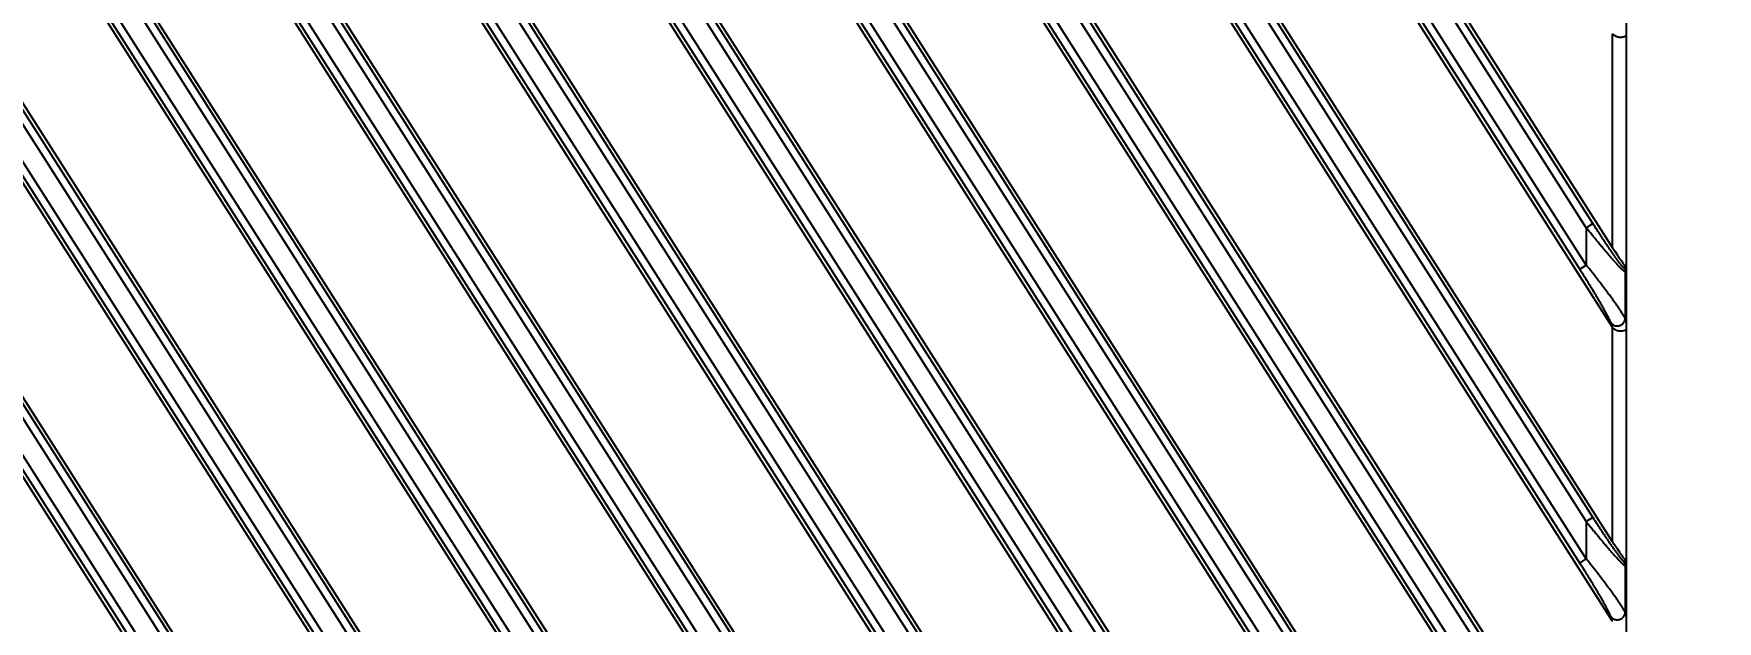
# Model space of a CAD drawing. Header units: millimetres. Extents: x 620 to 19791, y 2539 to 6969.
# Drawn here: x 3043 to 3129.4, y 3901.6 to 3931.7 of the extents above; entities that cross this region are included whole.
import ezdxf

# ---------------------------------------------------------------- set-up
doc = ezdxf.new("R2010")
doc.units = ezdxf.units.MM
doc.styles.get("Standard").update_dxf_attribs({"font": 'arial.ttf'})
doc.dimstyles.new('缩小5倍', dxfattribs={"dimtxt": 40, "dimasz": 20, "dimexe": 1, "dimexo": 0.2, "dimgap": 0, "dimtad": 1, "dimtoh": 1, "dimdec": 1, "dimzin": 9, "dimdsep": 46, "dimtxsty": 'Standard', "dimblk": '_FILLED', "dimcen": 0.2, "dimclrd": 256, "dimclre": 256, "dimclrt": 256, "dimadec": 1, "dimazin": 2, "dimtfac": 1, "dimtdec": 1, "dimtofl": 0, "dimtmove": 0, "dimatfit": 3, "dimldrblk": '_FILLED', "dimfxl": 1, "dimtolj": 1, "dimtzin": 0, "dimarcsym": 0})

# ---------------------------------------------------------------- blocks, each defined once
blk = doc.blocks.new('_FILLED')
at = {"color": 0, "linetype": 'ByBlock'}
blk.add_solid([(0, 0), (-1, 0.15), (-1, -0.15)], dxfattribs=at)
blk = doc.blocks.new('*D5')
at = {"lineweight": -2, "transparency": 16777216}
for p, q in [((3108.404, 3960.878), (3211.841, 3960.878)), ((3210.841, 3940.878), (3210.841, 3698.378)), ((3108.404, 3678.378), (3211.841, 3678.378))]:
    blk.add_line(p, q, dxfattribs=at)
at = {"layer": 'Defpoints', "color": 0, "transparency": 16777216}
for p in [(3108.204, 3960.878), (3108.204, 3678.378), (3210.841, 3678.378)]:
    blk.add_point(p, dxfattribs=at)
at = {"lineweight": -2, "transparency": 16777216, "xscale": 20, "yscale": 20, "zscale": 20}
for p, rotation in [((3210.841, 3960.878), 90), ((3210.841, 3678.378), 270)]:
    blk.add_blockref('_FILLED', p, dxfattribs=dict(at, rotation=rotation))
at = {"lineweight": 5, "transparency": 16777216, "insert": (3184.947, 3819.628), "char_height": 40, "attachment_point": 5, "rotation": 90}
blk.add_mtext('\\A1;282.5mm [11 1/8"]', dxfattribs=at)
blk = doc.blocks.new('*D13')
at = {"lineweight": -2, "transparency": 16777216}
for p, q in [((3089.904, 3963.378), (3291.871, 3963.378)), ((3290.871, 3695.878), (3290.871, 3943.378)), ((3089.904, 3675.878), (3291.871, 3675.878))]:
    blk.add_line(p, q, dxfattribs=at)
at = {"layer": 'Defpoints', "color": 0, "transparency": 16777216}
for p in [(3089.704, 3963.378), (3290.871, 3963.378), (3089.704, 3675.878)]:
    blk.add_point(p, dxfattribs=at)
at = {"lineweight": -2, "transparency": 16777216, "xscale": 20, "yscale": 20, "zscale": 20}
for p, rotation in [((3290.871, 3963.378), 90), ((3290.871, 3675.878), 270)]:
    blk.add_blockref('_FILLED', p, dxfattribs=dict(at, rotation=rotation))
at = {"lineweight": 5, "transparency": 16777216, "insert": (3264.978, 3819.628), "char_height": 40, "attachment_point": 5, "rotation": 90}
blk.add_mtext('\\A1;287.5mm [11 3/8"]', dxfattribs=at)

msp = doc.modelspace()

# ---------------------------------------------------------------- linework, layer by layer
at = {"color": 7, "linetype": 'Continuous'}
for p, q in [((3049.94735, 3987.67829), (3119.62145, 3878.31186)), ((3120.2936, 3881.35136), (3052.55587, 3987.67829)), ((3059.55143, 3987.67829), (3123.96933, 3886.56245)), ((3124.00388, 3890.60276), (3062.15995, 3987.67829)), ((3081.36811, 3987.67829), (3124.00388, 3920.75354)), ((3124.70388, 3988.37829), (3124.70388, 3650.87829)), ((3051.16613, 3986.11281), (3118.0069, 3881.19383)), ((3051.50221, 3986.32691), (3118.34297, 3881.40793)), ((3052.72286, 3986.32691), (3118.34297, 3883.32398)), ((3053.05894, 3986.54101), (3118.67904, 3883.53808)), ((3122.31642, 3889.50461), (3060.77022, 3986.11281)), ((3122.6525, 3889.71871), (3061.10629, 3986.32691)), ((3122.6525, 3891.63476), (3062.32695, 3986.32691)), ((3122.98857, 3891.84886), (3062.66302, 3986.54101)), ((3122.6525, 3921.78554), (3081.53511, 3986.32691)), ((3122.98857, 3921.99964), (3081.87118, 3986.54101)), ((2995.03708, 3983.41783), (3120.83583, 3785.95334)), ((3123.35621, 3786.09168), (2997.56516, 3983.54408)), ((3004.64116, 3983.41783), (3123.96933, 3796.11012)), ((3124.00388, 3800.15044), (3007.16924, 3983.54408)), ((3014.24524, 3983.41783), (3123.96933, 3811.18551)), ((3124.00388, 3815.22582), (3016.77333, 3983.54408)), ((3023.84932, 3983.41783), (3123.96933, 3826.26089)), ((3124.00388, 3830.30121), (3026.37741, 3983.54408)), ((3033.4534, 3983.41783), (3119.62145, 3848.16109)), ((3119.86967, 3851.86601), (3035.98149, 3983.54408)), ((3043.05748, 3983.41783), (3119.62145, 3863.23648)), ((3120.2936, 3866.27597), (3046.17836, 3982.61358)), ((2996.28712, 3981.80328), (3120.20338, 3787.2937)), ((2996.62319, 3982.01738), (3120.53946, 3787.50781)), ((3121.76011, 3787.50781), (2997.84385, 3982.01738)), ((3122.09619, 3787.72191), (2998.17992, 3982.23148)), ((3122.31642, 3799.05228), (3005.8912, 3981.80328)), ((3122.6525, 3799.26638), (3006.22727, 3982.01738)), ((3122.6525, 3801.18243), (3007.44793, 3982.01738)), ((3122.98857, 3801.39653), (3007.784, 3982.23148)), ((3122.31642, 3814.12767), (3015.49528, 3981.80328)), ((3122.6525, 3814.34177), (3015.83135, 3982.01738)), ((3122.6525, 3816.25782), (3017.05201, 3982.01738)), ((3122.98857, 3816.47192), (3017.38808, 3982.23148)), ((3122.31642, 3829.20306), (3025.09936, 3981.80328)), ((3122.6525, 3829.41716), (3025.43544, 3982.01738)), ((3122.6525, 3831.33321), (3026.65609, 3982.01738)), ((3122.98857, 3831.54731), (3026.99217, 3982.23148)), ((3034.70344, 3981.80328), (3118.0069, 3851.04305)), ((3035.03952, 3982.01738), (3118.34297, 3851.25715)), ((3036.26017, 3982.01738), (3118.34297, 3853.1732)), ((3036.59625, 3982.23148), (3118.67904, 3853.3873)), ((3044.30753, 3981.80328), (3118.0069, 3866.11844)), ((3044.6436, 3982.01738), (3118.34297, 3866.33254)), ((3045.86426, 3982.01738), (3118.34297, 3868.24859)), ((3046.20033, 3982.23148), (3118.67904, 3868.46269)), ((3122.31642, 3919.65539), (3096.55566, 3960.09168)), ((3122.6525, 3919.86949), (3096.89174, 3960.30578)), ((3096.66267, 3959.57609), (3123.96933, 3916.71322)), ((3122.31642, 3904.58), (3088.93822, 3956.97328)), ((3088.9665, 3956.58128), (3123.96933, 3901.63783)), ((3122.6525, 3904.7941), (3089.27429, 3957.18738)), ((3091.22788, 3956.03692), (3122.6525, 3906.71015)), ((3091.56395, 3956.25102), (3122.98857, 3906.92425)), ((3124.00388, 3905.67815), (3091.9427, 3956.00413)), ((3124.00388, 3920.75354), (3124.00388, 3931.74168)), ((3122.6525, 3921.78554), (3122.98857, 3921.99964)), ((3122.6525, 3921.78554), (3122.6525, 3919.86949)), ((3122.31642, 3919.65539), (3122.6525, 3919.86949)), ((3124.69104, 3919.76716), (3124.58248, 3919.73552)), ((3124.70388, 3919.53861), (3124.64489, 3919.52142)), ((3124.64489, 3919.52142), (3124.64489, 3917.12973)), ((3123.96933, 3916.71322), (3123.91034, 3916.91562)), ((3124.70388, 3916.92732), (3124.64489, 3917.12973)), ((3124.00388, 3905.67815), (3124.00388, 3916.6663)), ((3122.98857, 3906.92425), (3122.6525, 3906.71015)), ((3122.6525, 3906.71015), (3122.6525, 3904.7941)), ((3122.31642, 3904.58), (3122.6525, 3904.7941)), ((3124.69104, 3904.69177), (3124.58248, 3904.66013)), ((3124.64489, 3904.44603), (3124.70388, 3904.46322)), ((3124.64489, 3904.44603), (3124.64489, 3902.05434)), ((3123.96933, 3901.63783), (3123.91034, 3901.84024)), ((3124.70388, 3901.85194), (3124.64489, 3902.05434))]:
    msp.add_line(p, q, dxfattribs=at)
for centre, start, end in [((3124.24333, 3919.52052), 0.1282066, 32.3717934), ((3124.24333, 3904.44513), 0.1281994, 32.3718006)]:
    msp.add_arc(centre, 0.40156, start, end, dxfattribs=at)
for centre, major_axis, ratio, start_param, end_param in [((3124.00388, 3920.86752), (-0.69809, 1.10419), 0.04675252, -4.63857363, -3.25959381), ((3124.30235, 3916.93779), (-0.11727, 0.40235), 0.95443909, -4.41599722, -4.27603527), ((3124.00388, 3905.79213), (-0.69809, 1.10419), 0.04675252, -4.63857363, -3.25959381), ((3124.30235, 3901.8624), (-0.11727, 0.40235), 0.95443909, -4.41599722, -4.27603527)]:
    msp.add_ellipse(centre, major_axis=major_axis, ratio=ratio, start_param=start_param, end_param=end_param, dxfattribs=at)
for points, knots in [([(3124.00388, 3931.74168), (3124.01945, 3931.72329), (3124.05359, 3931.68906), (3124.11178, 3931.64653), (3124.17468, 3931.6133), (3124.23982, 3931.58935), (3124.30493, 3931.57411), (3124.36805, 3931.56666), (3124.42763, 3931.56577), (3124.4826, 3931.57012), (3124.52501, 3931.57709), (3124.55611, 3931.58395), (3124.58344, 3931.59089), (3124.60861, 3931.59828), (3124.63169, 3931.60532), (3124.64662, 3931.60966), (3124.65992, 3931.61293), (3124.67157, 3931.61475), (3124.6817, 3931.61468), (3124.69036, 3931.61186), (3124.69699, 3931.60575), (3124.70121, 3931.5968), (3124.70348, 3931.58547), (3124.70388, 3931.57711), (3124.70388, 3931.57257)], [0, 0, 0, 0, 0.09209159, 0.18383009, 0.27448209, 0.36304121, 0.44837608, 0.52945744, 0.60545923, 0.67576557, 0.73991334, 0.76953889, 0.79743925, 0.84767631, 0.86977352, 0.88964078, 0.90710685, 0.92207428, 0.93464736, 0.94548864, 0.95605653, 0.9680868, 0.98267514, 1, 1, 1, 1]), ([(3124.58248, 3919.73552), (3124.58072, 3919.735), (3124.57753, 3919.73526), (3124.57332, 3919.73664), (3124.56775, 3919.73925), (3124.55983, 3919.74439), (3124.54929, 3919.75275), (3124.53718, 3919.76366), (3124.52359, 3919.77702), (3124.50861, 3919.79271), (3124.48591, 3919.81769), (3124.45492, 3919.85384), (3124.41518, 3919.90256), (3124.37211, 3919.95733), (3124.32629, 3920.01721), (3124.27823, 3920.08141), (3124.21045, 3920.17359), (3124.12273, 3920.29558), (3124.01506, 3920.4486), (3123.90449, 3920.60845), (3123.79197, 3920.77345), (3123.67815, 3920.94236), (3123.56351, 3921.11429), (3123.44842, 3921.28856), (3123.33315, 3921.46462), (3123.17934, 3921.70151), (3123.0647, 3921.88014), (3122.98857, 3921.99964)], [0, 0, 0, 0, 0.00198767, 0.00327679, 0.00480063, 0.00860515, 0.0134509, 0.01932777, 0.02620572, 0.03403614, 0.04276354, 0.06267516, 0.08546493, 0.11069116, 0.13795535, 0.16693249, 0.19733599, 0.26156813, 0.3292677, 0.399486, 0.47156847, 0.54504206, 0.61955222, 0.69483657, 0.77067951, 0.84692022, 1, 1, 1, 1]), ([(3124.64489, 3919.52142), (3124.64289, 3919.52095), (3124.63795, 3919.52114), (3124.62993, 3919.52363), (3124.6202, 3919.52828), (3124.60878, 3919.53511), (3124.59567, 3919.5441), (3124.57471, 3919.55993), (3124.54492, 3919.58494), (3124.50534, 3919.62091), (3124.46065, 3919.66383), (3124.41143, 3919.71302), (3124.35826, 3919.7678), (3124.30167, 3919.82753), (3124.2203, 3919.9151), (3124.11325, 3920.0332), (3123.97999, 3920.18372), (3123.84107, 3920.34357), (3123.69803, 3920.51068), (3123.55202, 3920.68347), (3123.40392, 3920.86072), (3123.25443, 3921.04145), (3123.1041, 3921.22489), (3122.90276, 3921.47272), (3122.75243, 3921.66004), (3122.6525, 3921.78554)], [0, 0, 0, 0, 0.00203554, 0.00476505, 0.00830601, 0.01270108, 0.01795617, 0.02406326, 0.03874547, 0.05651958, 0.07710574, 0.10020837, 0.12553848, 0.15282458, 0.18182241, 0.2441016, 0.31093273, 0.38122699, 0.45416706, 0.52912415, 0.60561864, 0.68327128, 0.76176983, 0.84087201, 1, 1, 1, 1]), ([(3123.91034, 3916.91562), (3123.90859, 3916.92161), (3123.90443, 3916.93443), (3123.89385, 3916.96317), (3123.87659, 3917.00441), (3123.85146, 3917.05939), (3123.82157, 3917.12107), (3123.78762, 3917.18832), (3123.73633, 3917.28684), (3123.66553, 3917.41808), (3123.57381, 3917.58292), (3123.4753, 3917.75595), (3123.37153, 3917.93497), (3123.2636, 3918.11845), (3123.15229, 3918.30531), (3122.99929, 3918.55933), (3122.803, 3918.88038), (3122.56221, 3919.26752), (3122.39885, 3919.526), (3122.31642, 3919.65539)], [0, 0, 0, 0, 0.00590098, 0.0127349, 0.02895245, 0.04816266, 0.06990174, 0.0937614, 0.11939995, 0.17492348, 0.23476833, 0.29778894, 0.36319835, 0.4304352, 0.49909516, 0.56887116, 0.71085253, 0.85492952, 1, 1, 1, 1]), ([(3124.64489, 3917.12973), (3124.64292, 3917.13513), (3124.63828, 3917.14666), (3124.62659, 3917.17248), (3124.60752, 3917.20959), (3124.57957, 3917.25929), (3124.54592, 3917.31563), (3124.50717, 3917.37781), (3124.44737, 3917.4707), (3124.36329, 3917.59642), (3124.25274, 3917.75641), (3124.13198, 3917.92696), (3124.00308, 3918.10559), (3123.8676, 3918.29045), (3123.72675, 3918.4801), (3123.53143, 3918.74007), (3123.27946, 3919.07022), (3122.96946, 3919.46928), (3122.75885, 3919.73593), (3122.6525, 3919.86949)], [0, 0, 0, 0, 0.00509041, 0.01098636, 0.02506932, 0.04197813, 0.06142245, 0.08311679, 0.10679139, 0.15914995, 0.21689844, 0.27882294, 0.34400986, 0.4117665, 0.48156586, 0.55298761, 0.69941687, 0.84896448, 1, 1, 1, 1]), ([(3124.70388, 3919.76873), (3124.70388, 3919.76791), (3124.70379, 3919.76646), (3124.70324, 3919.76454), (3124.70218, 3919.76317), (3124.70057, 3919.76261), (3124.69865, 3919.76286), (3124.69643, 3919.76373), (3124.69382, 3919.7652), (3124.69202, 3919.76645), (3124.69104, 3919.76716)], [0, 0, 0, 0, 0.13429604, 0.23983825, 0.32533598, 0.40808756, 0.50825041, 0.63779433, 0.80126964, 1, 1, 1, 1]), ([(3123.91034, 3916.91562), (3123.92173, 3916.89872), (3123.94746, 3916.86666), (3123.99349, 3916.82542), (3124.04593, 3916.79189), (3124.10341, 3916.76693), (3124.16449, 3916.75116), (3124.22763, 3916.74496), (3124.29123, 3916.74849), (3124.35369, 3916.76165), (3124.41344, 3916.78411), (3124.46898, 3916.81531), (3124.5189, 3916.85446), (3124.56194, 3916.90058), (3124.59701, 3916.95252), (3124.62322, 3917.00897), (3124.63988, 3917.06848), (3124.64436, 3917.10935), (3124.64489, 3917.12973)], [0, 0, 0, 0, 0.06111357, 0.12261392, 0.1845345, 0.24692144, 0.30974349, 0.3729365, 0.43639791, 0.5, 0.56360209, 0.62706349, 0.69025651, 0.75307855, 0.8154655, 0.87738608, 0.93888643, 1, 1, 1, 1]), ([(3124.00388, 3916.6663), (3124.01945, 3916.6479), (3124.05359, 3916.61367), (3124.11178, 3916.57115), (3124.17468, 3916.53792), (3124.23982, 3916.51396), (3124.30493, 3916.49873), (3124.36805, 3916.49127), (3124.42763, 3916.49039), (3124.4826, 3916.49473), (3124.52501, 3916.5017), (3124.55611, 3916.50857), (3124.58344, 3916.5155), (3124.60861, 3916.52289), (3124.63169, 3916.52993), (3124.64662, 3916.53427), (3124.65992, 3916.53754), (3124.67157, 3916.53936), (3124.6817, 3916.53929), (3124.69036, 3916.53647), (3124.69699, 3916.53037), (3124.70121, 3916.52142), (3124.70348, 3916.51008), (3124.70388, 3916.50172), (3124.70388, 3916.49719)], [0, 0, 0, 0, 0.09209159, 0.18383009, 0.27448209, 0.36304121, 0.44837608, 0.52945744, 0.60545923, 0.67576557, 0.73991334, 0.76953889, 0.79743925, 0.84767631, 0.86977352, 0.88964078, 0.90710685, 0.92207428, 0.93464736, 0.94548864, 0.95605653, 0.9680868, 0.98267514, 1, 1, 1, 1]), ([(3122.6525, 3906.71015), (3122.75243, 3906.58465), (3122.90275, 3906.39734), (3123.10409, 3906.14952), (3123.25443, 3905.96607), (3123.40392, 3905.78533), (3123.55202, 3905.60808), (3123.69803, 3905.43529), (3123.84107, 3905.26818), (3123.97999, 3905.10834), (3124.11325, 3904.95782), (3124.2203, 3904.83972), (3124.30166, 3904.75215), (3124.35825, 3904.69243), (3124.41142, 3904.63765), (3124.46063, 3904.58846), (3124.50533, 3904.54553), (3124.54491, 3904.50956), (3124.5747, 3904.48454), (3124.59567, 3904.46872), (3124.60877, 3904.45973), (3124.6202, 3904.45289), (3124.62993, 3904.44825), (3124.63795, 3904.44576), (3124.64289, 3904.44556), (3124.64489, 3904.44603)], [0, 0, 0, 0, 0.15912474, 0.23822298, 0.3167265, 0.39438055, 0.47087781, 0.54583407, 0.61877041, 0.68906501, 0.75589593, 0.81817331, 0.84716915, 0.87445606, 0.89978546, 0.92288857, 0.94347492, 0.96124978, 0.97593328, 0.98204102, 0.98729701, 0.99169287, 0.99523433, 0.99796424, 1, 1, 1, 1]), ([(3122.98857, 3906.92425), (3123.0647, 3906.80476), (3123.17933, 3906.62613), (3123.33315, 3906.38924), (3123.44842, 3906.21317), (3123.56351, 3906.0389), (3123.67815, 3905.86696), (3123.79198, 3905.69805), (3123.9045, 3905.53305), (3124.01507, 3905.3732), (3124.12274, 3905.22019), (3124.21045, 3905.0982), (3124.27823, 3905.00603), (3124.32628, 3904.94183), (3124.3721, 3904.88195), (3124.41518, 3904.82718), (3124.45492, 3904.77846), (3124.4859, 3904.74231), (3124.50861, 3904.71733), (3124.52359, 3904.70164), (3124.53718, 3904.68828), (3124.54928, 3904.67736), (3124.55983, 3904.669), (3124.56775, 3904.66386), (3124.57332, 3904.66125), (3124.57752, 3904.65987), (3124.58072, 3904.65962), (3124.58248, 3904.66013)], [0, 0, 0, 0, 0.15307945, 0.22931755, 0.30516421, 0.38045069, 0.45496474, 0.52843583, 0.6005186, 0.67073789, 0.73843391, 0.802663, 0.83306774, 0.86204199, 0.88930657, 0.91453143, 0.93732079, 0.95723225, 0.96596, 0.9737909, 0.98066934, 0.98654701, 0.99139368, 0.99519873, 0.99672278, 0.9980121, 1, 1, 1, 1]), ([(3124.64489, 3902.05434), (3124.64292, 3902.05974), (3124.63828, 3902.07127), (3124.62659, 3902.09709), (3124.60752, 3902.1342), (3124.57957, 3902.1839), (3124.54592, 3902.24024), (3124.50717, 3902.30242), (3124.44737, 3902.39532), (3124.36329, 3902.52103), (3124.25274, 3902.68102), (3124.13198, 3902.85157), (3124.00308, 3903.03021), (3123.8676, 3903.21506), (3123.72675, 3903.40471), (3123.53143, 3903.66468), (3123.27946, 3903.99484), (3122.96946, 3904.39389), (3122.75885, 3904.66054), (3122.6525, 3904.7941)], [0, 0, 0, 0, 0.00509041, 0.01098636, 0.02506932, 0.04197813, 0.06142245, 0.08311679, 0.10679139, 0.15914995, 0.21689844, 0.27882294, 0.34400986, 0.4117665, 0.48156586, 0.55298761, 0.69941687, 0.84896448, 1, 1, 1, 1]), ([(3123.91034, 3901.84024), (3123.90859, 3901.84623), (3123.90443, 3901.85904), (3123.89385, 3901.88778), (3123.87659, 3901.92902), (3123.85146, 3901.98401), (3123.82157, 3902.04568), (3123.78762, 3902.11294), (3123.73633, 3902.21145), (3123.66553, 3902.34269), (3123.57381, 3902.50754), (3123.4753, 3902.68056), (3123.37153, 3902.85958), (3123.2636, 3903.04307), (3123.15229, 3903.22992), (3122.99929, 3903.48394), (3122.803, 3903.80499), (3122.56221, 3904.19213), (3122.39885, 3904.45061), (3122.31642, 3904.58)], [0, 0, 0, 0, 0.00590098, 0.0127349, 0.02895245, 0.04816266, 0.06990174, 0.0937614, 0.11939995, 0.17492348, 0.23476833, 0.29778894, 0.36319835, 0.4304352, 0.49909516, 0.56887116, 0.71085253, 0.85492952, 1, 1, 1, 1]), ([(3124.70388, 3904.69334), (3124.70388, 3904.69253), (3124.70379, 3904.69107), (3124.70324, 3904.68915), (3124.70218, 3904.68778), (3124.70057, 3904.68722), (3124.69865, 3904.68747), (3124.69643, 3904.68834), (3124.69382, 3904.68981), (3124.69202, 3904.69106), (3124.69104, 3904.69177)], [0, 0, 0, 0, 0.13429604, 0.23983824, 0.32533598, 0.40808756, 0.50825041, 0.63779433, 0.80126964, 1, 1, 1, 1]), ([(3123.91034, 3901.84024), (3123.92173, 3901.82334), (3123.94746, 3901.79127), (3123.99349, 3901.75003), (3124.04593, 3901.71651), (3124.10341, 3901.69154), (3124.16449, 3901.67577), (3124.22763, 3901.66957), (3124.29123, 3901.6731), (3124.35369, 3901.68626), (3124.41344, 3901.70872), (3124.46898, 3901.73992), (3124.5189, 3901.77907), (3124.56194, 3901.82519), (3124.59701, 3901.87713), (3124.62322, 3901.93358), (3124.63988, 3901.9931), (3124.64436, 3902.03396), (3124.64489, 3902.05434)], [0, 0, 0, 0, 0.06111357, 0.12261392, 0.1845345, 0.24692144, 0.30974349, 0.3729365, 0.43639791, 0.5, 0.56360209, 0.62706349, 0.69025651, 0.75307855, 0.8154655, 0.87738608, 0.93888643, 1, 1, 1, 1])]:
    msp.add_open_spline(points, degree=3, knots=knots, dxfattribs=at)

# ---------------------------------------------------------------- dimensions: what is measured, and where the dimension line sits
at = {"color": 6, "lineweight": 5}
dim = msp.add_linear_dim(base=(3290.87114, 3963.37829), p1=(3089.70388, 3675.87829), p2=(3089.70388, 3963.37829), angle=90, dimstyle='缩小5倍', override={"dimpost": 'mm'}, dxfattribs=at)
dim.commit()
dim.dimension.update_dxf_attribs({"geometry": '*D13', "text_midpoint": (3290.87114, 3819.62829), "dimtype": 160})
at = {"color": 1, "lineweight": 5}
dim = msp.add_linear_dim(base=(3210.84095, 3678.37829), p1=(3108.20388, 3960.87829), p2=(3108.20388, 3678.37829), angle=90, dimstyle='缩小5倍', override={"dimpost": 'mm'}, dxfattribs=at)
dim.commit()
dim.dimension.update_dxf_attribs({"geometry": '*D5', "text_midpoint": (3210.84095, 3819.62829), "dimtype": 160})

doc.saveas('drawing.dxf')
